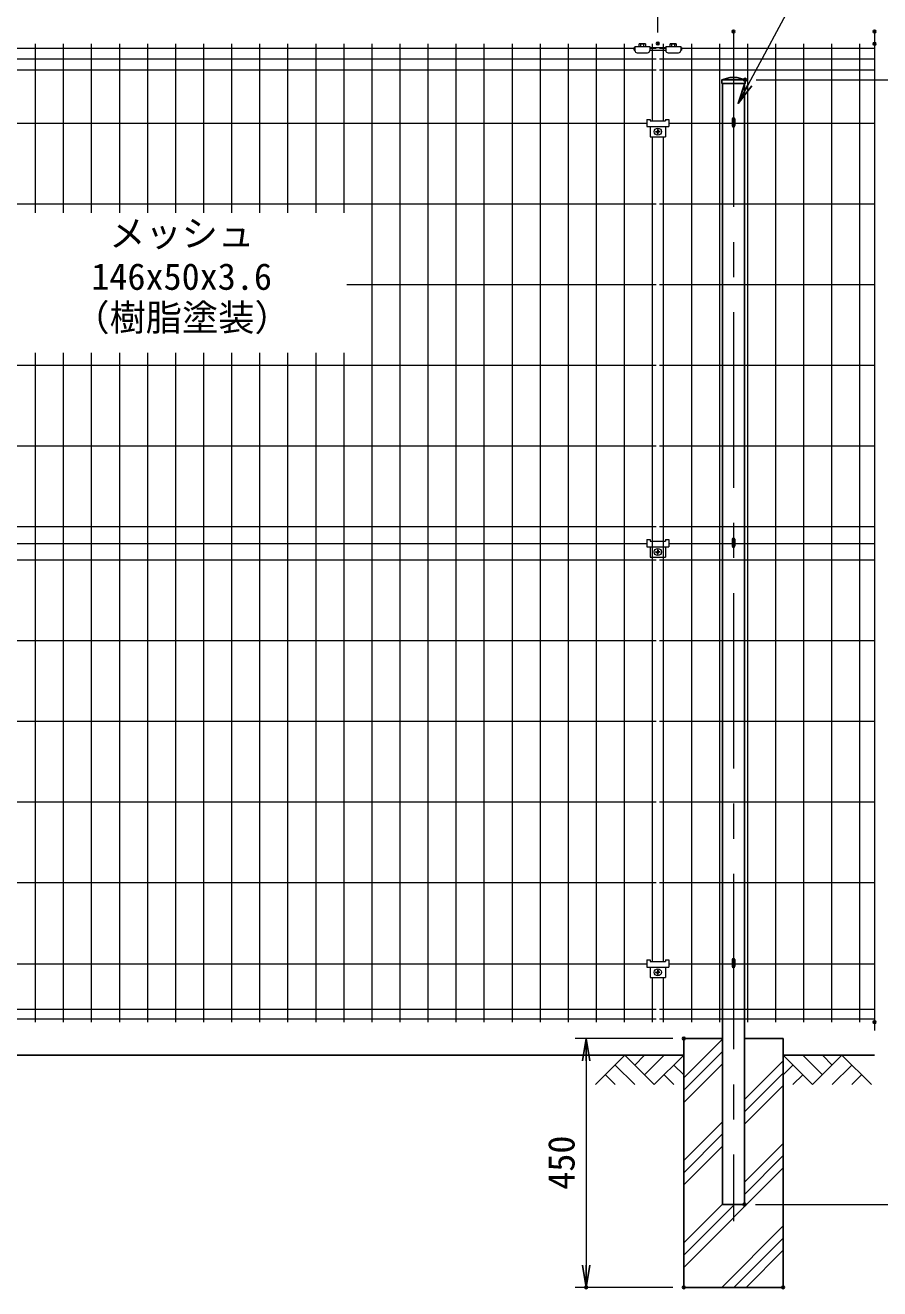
# Model space of a CAD drawing. Units: millimetres, scale not verified. Extents: x -4200 to 4200, y -2970 to 2970.
# Drawn here: x -2282 to -736, y -676 to 1610 of the extents above; entities that cross this region are included whole.
import ezdxf
from ezdxf.enums import TextEntityAlignment as Align

# ---------------------------------------------------------------- set-up
doc = ezdxf.new("R2010")
doc.units = ezdxf.units.MM
doc.header["$LTSCALE"] = 10
doc.header["$PDMODE"] = 32
doc.header["$PDSIZE"] = 5
doc.linetypes.add('USER1', pattern=[50.8, 31.75, -6.35, 6.35, -6.35])
for name, color, linetype, lineweight in [('0-1_D-STR-DIM', 7, 'Continuous', 13), ('0-2_D-STR3', 3, 'Continuous', 13), ('0-3_D-BMK', 2, 'USER1', 13), ('0-4_D-STR1', 1, 'Continuous', 25), ('0-5_D-STR2', 7, 'Continuous', 13), ('0-8_D-STR-TXT', 7, 'Continuous', 25), ('0-9_D-BGD', 7, 'Continuous', 25), ('0-A_D-STR4', 7, 'Continuous', 25), ('0-B_D-DCR-HCH', 7, 'Continuous', 13)]:
    doc.layers.add(name, color=color, linetype=linetype, lineweight=lineweight)
doc.layers.add('0-6_0', color=7, linetype='Continuous')
doc.layers.add('0-7_Defpoints', color=7, linetype='Continuous')
doc.styles.add('ＭＳ ゴシック', font='')
doc.styles.get('ＭＳ ゴシック').set_extended_font_data('MS Gothic')

# ---------------------------------------------------------------- blocks, each defined once
blk = doc.blocks.new('_Open')
at = {"layer": '0-6_0'}
blk.add_line((-10, 1.667), (0, 0), dxfattribs=at)
blk.add_lwpolyline([(-10, -1.667), (0, 0), (-10, 0)], dxfattribs=at)

msp = doc.modelspace()

# ---------------------------------------------------------------- linework, layer by layer
at = {"layer": '0-1_D-STR-DIM'}
for p, q in [((-1137.38, 1596.78), (-1137.38, 1818.64)), ((-744.99, 1598.64), (-744.99, -208.89)), ((-959.45, 1511.38), (-261.49, 1511.38)), ((-1110.45, -223.62), (-1286.85, -223.62)), ((-1266.85, -263.62), (-1266.85, -633.62)), ((-960.45, -523.62), (-394.99, -523.62)), ((-960.45, -523.62), (-261.49, -523.62)), ((-1110.45, -673.62), (-1286.85, -673.62))]:
    msp.add_line(p, q, dxfattribs=at)
at = {"layer": '0-2_D-STR3'}
for p, q in [((-1180.4, 1564.55), (-1180.4, 1569.95)), ((-1180.4, 1569.95), (-1178.9, 1569.95)), ((-1180.4, 1564.55), (-1178.9, 1564.55)), ((-1178.9, 1571.55), (-1151.9, 1571.55)), ((-1178.9, 1571.55), (-1178.9, 1564.05)), ((-1174.9, 1560.05), (-1155.9, 1560.05)), ((-1170.91, 1571.55), (-1170.91, 1576.18)), ((-1169.53, 1576.55), (-1161.27, 1576.55)), ((-1168.16, 1571.55), (-1168.16, 1576.18)), ((-1162.65, 1571.55), (-1162.65, 1576.18)), ((-1159.9, 1576.18), (-1159.9, 1571.55)), ((-1151.9, 1571.55), (-1151.9, 1564.05)), ((-1151.9, 1569.95), (-1122.9, 1569.95)), ((-1151.9, 1564.55), (-1122.9, 1564.55)), ((-1122.9, 1571.55), (-1095.9, 1571.55)), ((-1122.9, 1571.55), (-1122.9, 1564.05)), ((-1118.9, 1560.05), (-1099.9, 1560.05)), ((-1114.92, 1571.55), (-1114.92, 1576.18)), ((-1113.54, 1576.55), (-1105.28, 1576.55)), ((-1112.16, 1571.55), (-1112.16, 1576.18)), ((-1106.66, 1571.55), (-1106.66, 1576.18)), ((-1103.9, 1576.18), (-1103.9, 1571.55)), ((-1095.9, 1571.55), (-1095.9, 1564.05)), ((-1095.9, 1569.95), (-1094.4, 1569.95)), ((-1095.9, 1566.15), (-1094.4, 1566.15)), ((-1095.9, 1564.55), (-1094.4, 1564.55)), ((-1094.4, 1569.95), (-1094.4, 1564.55)), ((-1003.05, 1440.54), (-1003.05, 1428.38)), ((-997.85, 1440.54), (-997.85, 1428.38)), ((-1157.41, 1439.68), (-1157.41, 1426.88)), ((-1157.41, 1426.88), (-1117.41, 1426.88)), ((-1151.41, 1436.78), (-1123.41, 1436.78)), ((-1151.41, 1426.88), (-1151.41, 1407.88)), ((-1140.88, 1417.88), (-1138.88, 1417.88)), ((-1137.88, 1420.88), (-1137.88, 1418.88)), ((-1136.88, 1420.88), (-1136.88, 1418.88)), ((-1133.88, 1417.88), (-1135.88, 1417.88)), ((-1123.41, 1439.68), (-1123.41, 1436.78)), ((-1123.41, 1439.68), (-1117.41, 1439.68)), ((-1123.41, 1426.88), (-1123.41, 1407.88)), ((-1117.41, 1439.68), (-1117.41, 1426.88)), ((-1151.41, 1407.88), (-1123.41, 1407.88)), ((-1140.88, 1416.88), (-1138.88, 1416.88)), ((-1137.88, 1413.88), (-1137.88, 1415.88)), ((-1136.88, 1413.88), (-1136.88, 1415.88)), ((-1133.88, 1416.88), (-1135.88, 1416.88)), ((-1157.41, 679.18), (-1157.41, 666.38)), ((-1157.41, 666.38), (-1117.41, 666.38)), ((-1151.41, 676.28), (-1123.41, 676.28)), ((-1151.41, 666.38), (-1151.41, 647.38)), ((-1123.41, 679.18), (-1123.41, 676.28)), ((-1123.41, 679.18), (-1117.41, 679.18)), ((-1123.41, 666.38), (-1123.41, 647.38)), ((-1117.41, 679.18), (-1117.41, 666.38)), ((-1003.05, 680.04), (-1003.05, 667.88)), ((-997.85, 680.04), (-997.85, 667.88)), ((-1151.41, 647.38), (-1123.41, 647.38)), ((-1140.88, 657.38), (-1138.88, 657.38)), ((-1140.88, 656.38), (-1138.88, 656.38)), ((-1137.88, 660.38), (-1137.88, 658.38)), ((-1137.88, 653.38), (-1137.88, 655.38)), ((-1136.88, 660.38), (-1136.88, 658.38)), ((-1136.88, 653.38), (-1136.88, 655.38)), ((-1133.88, 657.38), (-1135.88, 657.38)), ((-1133.88, 656.38), (-1135.88, 656.38)), ((-1157.44, -81.32), (-1151.44, -81.32)), ((-1157.44, -81.32), (-1157.44, -94.12)), ((-1151.44, -81.32), (-1151.44, -84.22)), ((-1151.44, -84.22), (-1123.44, -84.22)), ((-1123.44, -81.32), (-1117.44, -81.32)), ((-1123.44, -81.32), (-1123.44, -84.22)), ((-1117.44, -81.32), (-1117.44, -94.12)), ((-1003.05, -80.46), (-1003.05, -92.62)), ((-997.85, -80.46), (-997.85, -92.62)), ((-1157.44, -94.12), (-1117.44, -94.12)), ((-1151.44, -94.12), (-1151.44, -113.12)), ((-1151.44, -113.12), (-1123.44, -113.12)), ((-1140.91, -103.12), (-1138.91, -103.12)), ((-1140.91, -104.12), (-1138.91, -104.12)), ((-1137.91, -100.12), (-1137.91, -102.12)), ((-1137.91, -107.12), (-1137.91, -105.12)), ((-1136.91, -100.12), (-1136.91, -102.12)), ((-1136.91, -107.12), (-1136.91, -105.12)), ((-1133.91, -103.12), (-1135.91, -103.12)), ((-1133.91, -104.12), (-1135.91, -104.12)), ((-1123.44, -94.12), (-1123.44, -113.12))]:
    msp.add_line(p, q, dxfattribs=at)
for points in [[(-1157.41, 1439.68), (-1151.41, 1439.68), (-1151.41, 1436.78)], [(-1157.41, 679.18), (-1151.41, 679.18), (-1151.41, 676.28)]]:
    msp.add_lwpolyline(points, dxfattribs=at)
for centre in [(-1137.38, 1417.38), (-1137.38, 656.88), (-1137.41, -103.62)]:
    msp.add_circle(centre, 6.5, dxfattribs=at)
for centre, radius, start, end in [((-1174.9, 1564.05), 4, 180, 270), ((-1169.53, 1573.79), 2.75, 60, 120), ((-1165.4, 1566.09), 10.46, 74.73852, 105.26148), ((-1161.27, 1573.79), 2.75, 60, 120), ((-1155.9, 1564.05), 4, 270, 0), ((-1118.9, 1564.05), 4, 180, 270), ((-1113.54, 1573.79), 2.75, 60, 120), ((-1109.41, 1566.09), 10.46, 74.73852, 105.26148), ((-1105.28, 1573.79), 2.75, 60, 120), ((-1099.9, 1564.05), 4, 270, 0), ((-1140.88, 1417.38), 0.5, 90.00001, 270), ((-1138.88, 1418.88), 1, 270, 0.00001), ((-1137.38, 1420.88), 0.5, 0, 179.99999), ((-1135.88, 1418.88), 1, 180.00001, 270), ((-1133.88, 1417.38), 0.5, 270.00049, 90.00046), ((-1000.45, 1428.38), 2.6, 180, 0), ((-1138.88, 1415.88), 1, 0, 90), ((-1137.38, 1413.88), 0.5, 180.00002, 0.00001), ((-1135.88, 1415.88), 1, 90, 180.00001), ((-1000.45, 667.88), 2.6, 180, 0), ((-1140.88, 656.88), 0.5, 90.00001, 270), ((-1138.88, 658.38), 1, 270, 0.00001), ((-1138.88, 655.38), 1, 0, 90), ((-1137.38, 660.38), 0.5, 0, 179.99999), ((-1137.38, 653.38), 0.5, 180.00002, 0.00001), ((-1135.88, 658.38), 1, 180.00001, 270), ((-1135.88, 655.38), 1, 90, 180.00001), ((-1133.88, 656.88), 0.5, 270.00049, 90.00046), ((-1140.91, -103.62), 0.5, 90.00001, 270), ((-1138.91, -102.12), 1, 270, 0.00001), ((-1138.91, -105.12), 1, 0, 90), ((-1137.41, -100.12), 0.5, 0, 179.99999), ((-1137.41, -107.12), 0.5, 180.00002, 0.00001), ((-1135.91, -102.12), 1, 180.00001, 270), ((-1135.91, -105.12), 1, 90, 180.00001), ((-1133.91, -103.62), 0.5, 270.00049, 90.00046), ((-1000.45, -92.62), 2.6, 180, 0)]:
    msp.add_arc(centre, radius, start, end, dxfattribs=at)
for centre in [(-1000.45, 1440.53), (-1000.45, 680.03), (-1000.45, -80.47)]:
    msp.add_ellipse(centre, major_axis=(-2.6, 0), ratio=0.649974, start_param=3.1415927, end_param=6.2831853, dxfattribs=at)
at = {"layer": '0-3_D-BMK'}
msp.add_line((-1000.45, 1598.64), (-1000.45, -553.62), dxfattribs=at)
at = {"layer": '0-4_D-STR1'}
for p, q in [((-1021.45, 1511.38), (-1006.45, 1515.38)), ((-1021.45, 1511.38), (-979.45, 1511.38)), ((-1021.45, 1511.38), (-1021.45, 1504.38)), ((-1006.45, 1515.38), (-994.45, 1515.38)), ((-994.45, 1515.38), (-979.45, 1511.38)), ((-979.45, 1511.38), (-979.45, 1504.38)), ((-1021.45, 1504.38), (-979.45, 1504.38)), ((-980.45, 1504.38), (-980.45, -523.62))]:
    msp.add_line(p, q, dxfattribs=at)
msp.add_lwpolyline([(-1020.45, 1504.38), (-1020.45, -523.62), (-980.45, -523.62)], dxfattribs=at)
at = {"layer": '0-5_D-STR2'}
for p, q in [((-1178.9, 1567.95), (-3095.92, 1567.95)), ((-2264.32, 1576.38), (-2264.32, 1270.41)), ((-2213.55, 1576.38), (-2213.55, 1270.41)), ((-2162.78, 1576.38), (-2162.78, 1270.41)), ((-2112.01, 1576.38), (-2112.01, 1270.41)), ((-2061.24, 1576.38), (-2061.24, 1270.41)), ((-2010.47, 1576.38), (-2010.47, 1270.41)), ((-1959.7, 1576.38), (-1959.7, 1270.41)), ((-1908.94, 1576.38), (-1908.94, 1270.41)), ((-1858.17, 1576.38), (-1858.17, 1270.41)), ((-1807.4, 1576.38), (-1807.4, 1270.41)), ((-1756.63, 1576.38), (-1756.63, 1270.41)), ((-1705.86, 1576.38), (-1705.86, 1270.41)), ((-1655.09, 1576.38), (-1655.09, -193.62)), ((-1604.32, 1576.38), (-1604.32, -193.62)), ((-1553.55, 1576.38), (-1553.55, -193.62)), ((-1502.78, 1576.38), (-1502.78, -193.62)), ((-1452.01, 1576.38), (-1452.01, -193.62)), ((-1401.24, 1576.38), (-1401.24, -193.62)), ((-1350.47, 1576.38), (-1350.47, -193.62)), ((-1299.7, 1576.38), (-1299.7, -193.62)), ((-1248.94, 1576.38), (-1248.94, -193.62)), ((-1198.17, 1576.38), (-1198.17, -193.62)), ((-1140.4, 1567.95), (-1151.9, 1567.95)), ((-1147.4, 1576.38), (-1147.4, 1436.78)), ((-1122.9, 1567.95), (-1134.41, 1567.95)), ((-1127.4, 1576.38), (-1127.4, 1436.78)), ((-744.99, 1567.95), (-1095.9, 1567.95)), ((-1076.63, 1576.38), (-1076.63, -193.62)), ((-1025.86, 1576.38), (-1025.86, -193.62)), ((-975.09, 1576.38), (-975.09, -193.62)), ((-924.32, 1576.38), (-924.32, -193.62)), ((-873.55, 1576.38), (-873.55, -193.62)), ((-822.78, 1576.38), (-822.78, -193.62)), ((-772.01, 1576.38), (-772.01, -193.62)), ((-1140.4, 1548.38), (-3134.41, 1548.38)), ((-744.99, 1548.38), (-1134.41, 1548.38)), ((-1140.4, 1528.8), (-3134.41, 1528.8)), ((-744.99, 1528.8), (-1134.41, 1528.8)), ((-1157.41, 1432.38), (-2997.85, 1432.38)), ((-1003.05, 1432.38), (-1117.41, 1432.38)), ((-744.99, 1432.38), (-997.85, 1432.38)), ((-1147.4, 1407.88), (-1147.4, -84.22)), ((-1127.4, 1407.88), (-1127.4, -84.22)), ((-1140.4, 1286.38), (-3134.4, 1286.38)), ((-744.99, 1286.38), (-1134.4, 1286.38)), ((-1140.4, 1140.38), (-1700.45, 1140.38)), ((-744.99, 1140.38), (-1134.4, 1140.38)), ((-2264.32, 1017.43), (-2264.32, -193.62)), ((-2213.55, 1017.43), (-2213.55, -193.62)), ((-2162.78, 1017.43), (-2162.78, -193.62)), ((-2112.01, 1017.43), (-2112.01, -193.62)), ((-2061.24, 1017.43), (-2061.24, -193.62)), ((-2010.47, 1017.43), (-2010.47, -193.62)), ((-1959.7, 1017.43), (-1959.7, -193.62)), ((-1908.94, 1017.43), (-1908.94, -193.62)), ((-1858.17, 1017.43), (-1858.17, -193.62)), ((-1807.4, 1017.43), (-1807.4, -193.62)), ((-1756.63, 1017.43), (-1756.63, -193.62)), ((-1705.86, 1017.43), (-1705.86, -193.62)), ((-1140.4, 994.38), (-3134.4, 994.38)), ((-744.99, 994.38), (-1134.4, 994.38)), ((-1140.4, 848.38), (-3134.4, 848.38)), ((-744.99, 848.38), (-1134.4, 848.38)), ((-1140.4, 702.38), (-3134.4, 702.38)), ((-744.99, 702.38), (-1134.4, 702.38)), ((-1157.41, 671.88), (-2997.85, 671.88)), ((-1003.05, 671.88), (-1117.41, 671.88)), ((-744.99, 671.88), (-997.85, 671.88)), ((-1140.4, 642.08), (-3134.4, 642.08)), ((-744.99, 642.08), (-1134.4, 642.08)), ((-1140.4, 496.08), (-3134.4, 496.08)), ((-744.99, 496.08), (-1134.4, 496.08)), ((-1140.4, 350.08), (-3134.4, 350.08)), ((-744.99, 350.08), (-1134.4, 350.08)), ((-1140.4, 204.08), (-3134.4, 204.08)), ((-744.99, 204.08), (-1134.4, 204.08)), ((-1140.4, 58.08), (-3134.4, 58.08)), ((-744.99, 58.08), (-1134.4, 58.08)), ((-1157.44, -88.62), (-2997.85, -88.62)), ((-1003.05, -88.62), (-1117.44, -88.62)), ((-744.99, -88.62), (-997.85, -88.62)), ((-1147.4, -113.12), (-1147.4, -193.62)), ((-1127.4, -113.12), (-1127.4, -193.62)), ((-1140.4, -170.6), (-3134.41, -170.6)), ((-744.99, -170.6), (-1134.41, -170.6)), ((-1140.4, -188.22), (-3134.41, -188.22)), ((-744.99, -188.22), (-1134.41, -188.22))]:
    msp.add_line(p, q, dxfattribs=at)
at = {"layer": '0-7_Defpoints'}
for p in [(-1000.45, 1598.64), (-744.99, 1598.64), (-1137.38, 1576.78), (-744.99, 1576.38), (-979.45, 1511.38), (-744.99, -193.62), (-1090.45, -223.62), (-980.45, -523.62), (-1266.85, -673.62), (-1090.45, -673.62), (-910.45, -673.62)]:
    msp.add_point(p, dxfattribs=at)
at = {"layer": '0-8_D-STR-TXT', "lineweight": 13}
msp.add_lwpolyline([(-344.06, 1693.89), (-871.3, 1693.89), (-991.09, 1470.25)], dxfattribs=at)
at = {"layer": '0-9_D-BGD'}
for p, q in [((-1090.45, -253.62), (-2910.45, -253.62)), ((-910.45, -253.62), (-744.99, -253.62))]:
    msp.add_line(p, q, dxfattribs=at)
at = {"layer": '0-A_D-STR4'}
msp.add_lwpolyline([(-1020.45, -223.62), (-1090.45, -223.62), (-1090.45, -673.62), (-910.45, -673.62), (-910.45, -223.62), (-980.45, -223.62)], dxfattribs=at)
at = {"layer": '0-B_D-DCR-HCH'}
for p, q in [((-1090.45, -294.83), (-1020.45, -224.83)), ((-1090.45, -316.93), (-1020.45, -246.93)), ((-1196.88, -253.62), (-1250.09, -306.84)), ((-1214.62, -271.36), (-1178.98, -306.84)), ((-1196.88, -253.62), (-1143.67, -306.84)), ((-1179.14, -271.36), (-1161.4, -253.62)), ((-1161.4, -289.1), (-1125.93, -253.62)), ((-1143.67, -306.84), (-1090.45, -253.62)), ((-1108.19, -271.36), (-1090.45, -289.02)), ((-1090.45, -339.02), (-1020.45, -269.02)), ((-980.45, -334.03), (-910.45, -264.03)), ((-857.24, -306.84), (-910.45, -253.62)), ((-892.72, -271.36), (-910.45, -289.02)), ((-839.5, -289.1), (-874.98, -253.62)), ((-804.03, -253.62), (-857.24, -306.84)), ((-821.67, -271.45), (-839.5, -253.62)), ((-786.29, -271.36), (-821.93, -306.84)), ((-804.03, -253.62), (-750.82, -306.84)), ((-1232.35, -289.1), (-1214.53, -306.84)), ((-1125.93, -289.1), (-1108.11, -306.84)), ((-980.45, -356.13), (-910.45, -286.13)), ((-874.98, -289.1), (-892.8, -306.84)), ((-768.56, -289.1), (-786.37, -306.84)), ((-980.45, -378.22), (-910.45, -308.22)), ((-1090.45, -444.03), (-1020.45, -374.03)), ((-1090.45, -466.13), (-1020.45, -396.13)), ((-1090.45, -488.22), (-1020.45, -418.22)), ((-980.45, -483.23), (-910.45, -413.23)), ((-980.45, -505.33), (-910.45, -435.33)), ((-1090.45, -637.42), (-910.45, -457.42)), ((-1090.45, -593.23), (-1020.45, -523.23)), ((-1090.45, -615.33), (-998.75, -523.62)), ((-1021.65, -673.62), (-910.45, -562.43)), ((-999.55, -673.62), (-910.45, -584.53)), ((-977.45, -673.62), (-910.45, -606.62))]:
    msp.add_line(p, q, dxfattribs=at)

# ---------------------------------------------------------------- block references
at = {"layer": '0-1_D-STR-DIM', "xscale": 4, "yscale": 4}
for p, rotation in [((-1266.85, -223.62), 90), ((-1266.85, -673.62), 270)]:
    msp.add_blockref('_Open', p, dxfattribs=dict(at, rotation=rotation))
at = {"layer": '0-8_D-STR-TXT', "xscale": 4, "yscale": 4, "rotation": 241.82519}
msp.add_blockref('_Open', (-992.03, 1468.48), dxfattribs=at)

# ---------------------------------------------------------------- texts
at = {"layer": '0-1_D-STR-DIM', "style": 'ＭＳ ゴシック'}
msp.add_text('450', height=48.09, rotation=90, dxfattribs=at).set_placement((-1273.6, -497.12), align=Align.BOTTOM_LEFT)
at = {"layer": '0-8_D-STR-TXT', "style": 'ＭＳ ゴシック'}
for s, p in [('メッシュ', (-2130.4, 1194.86)), ('146x50x3.6', (-2162.89, 1116.79)), ('（樹脂塗装）', (-2195.37, 1042.6))]:
    msp.add_text(s, height=48.09, dxfattribs=at).set_placement(p, align=Align.BOTTOM_LEFT)

doc.saveas('drawing.dxf')
